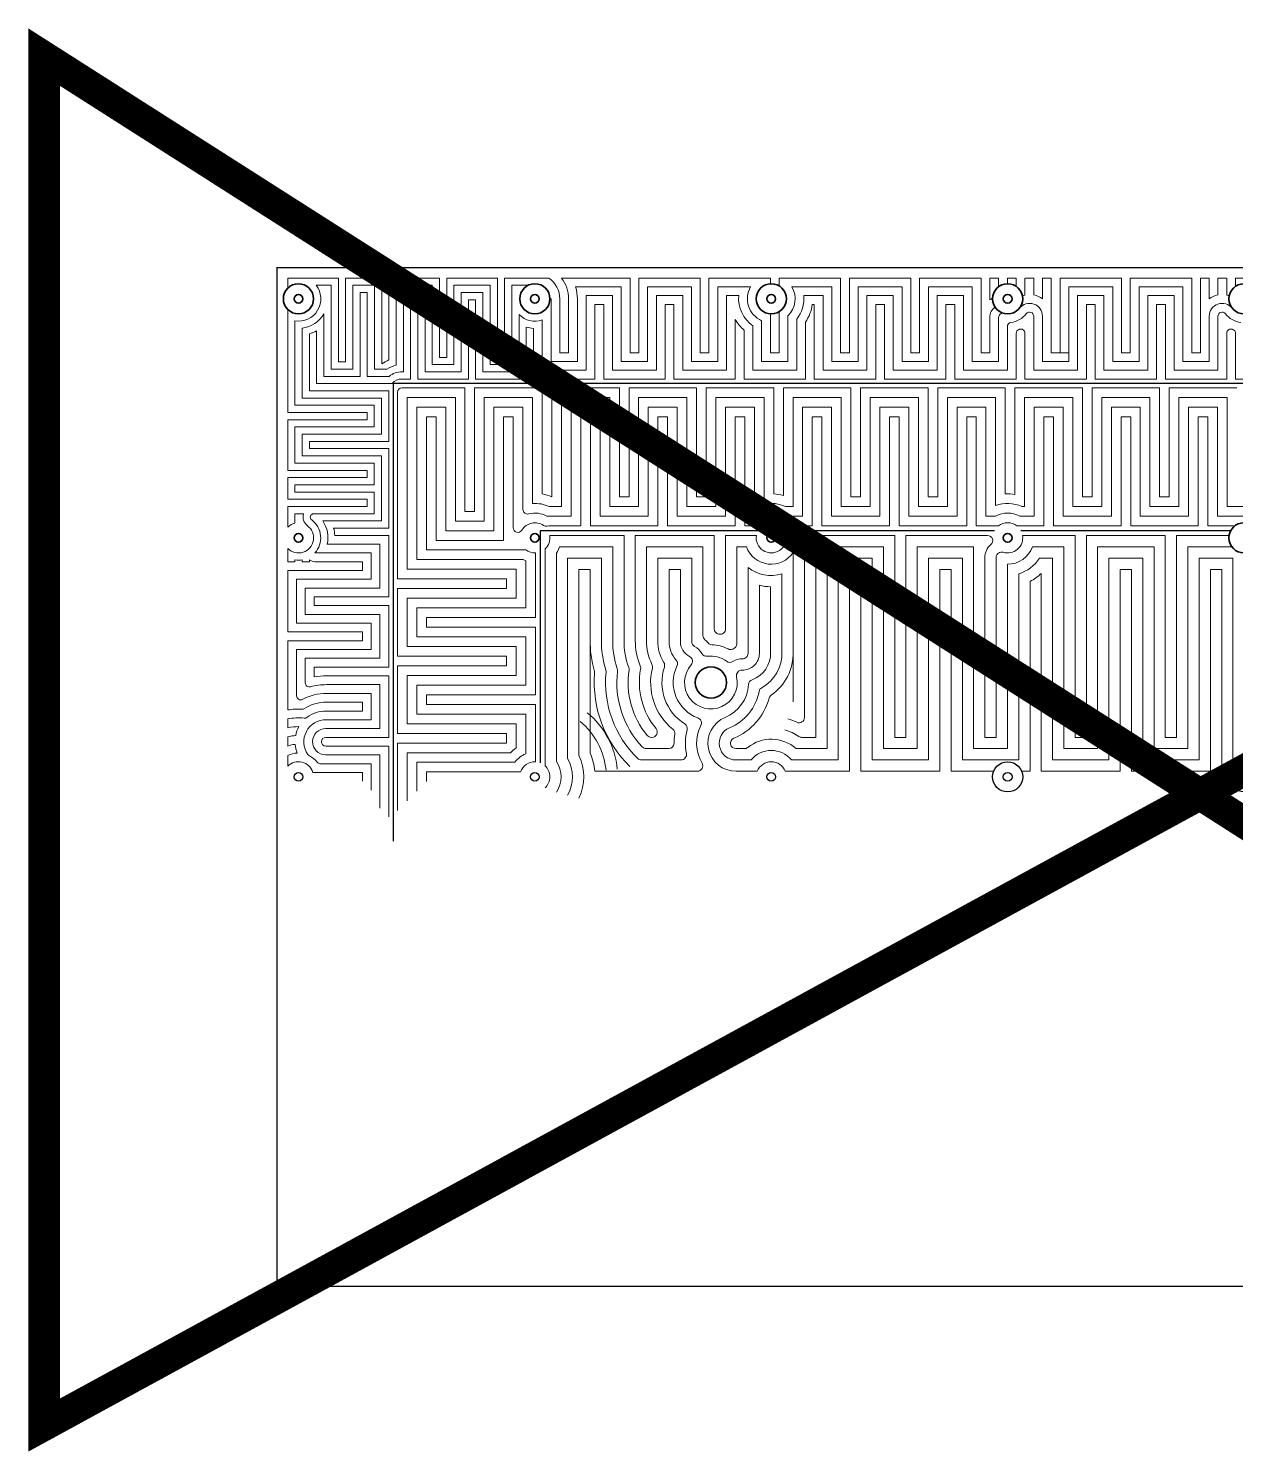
# Model space of a CAD drawing. Header units: millimetres. Extents: x -5937 to 68925, y -3068 to 5300.
# Drawn here: x 40040 to 41000, y -1850 to -719 of the extents above; entities that cross this region are included whole.
import ezdxf

# ---------------------------------------------------------------- set-up
doc = ezdxf.new("R2010")
doc.units = ezdxf.units.MM
doc.header["$LTSCALE"] = 7
doc.layers.add('xline', color=41, linetype='Continuous', plot=False)
doc.layers.add('参照', color=6, linetype='Continuous', lineweight=9)

msp = doc.modelspace()

# ---------------------------------------------------------------- linework, layer by layer
for p, q in [((40237.389, -1718.809), (40237.389, -908.732)), ((40237.389, -908.809), (41587.389, -908.809)), ((41495.133, -1001.065), (40329.645, -1001.065)), ((40329.645, -1001.065), (40329.645, -1365.005)), ((40807.819, -1118.128), (40446.708, -1118.128)), ((40446.708, -1118.128), (40446.708, -1302.625)), ((40995.819, -1118.128), (40828.959, -1118.128)), ((40237.389, -1718.732), (41587.389, -1718.732)), ((41587.389, -1718.809), (40237.389, -1718.809))]:
    msp.add_line(p, q)
at = {"linetype": 'Continuous', "lineweight": 35}
for centre in [(40254.389, -933.809), (40442.389, -933.809), (40630.389, -933.809), (40818.389, -933.809), (41006.389, -933.809), (41006.389, -1123.809)]:
    msp.add_circle(centre, 12, dxfattribs=at)
at = {"color": 7, "linetype": 'Continuous', "lineweight": 35}
for centre in [(40254.389, -933.809), (40442.389, -933.809), (40630.389, -933.809), (40818.389, -933.809), (40254.389, -1123.809), (40442.389, -1123.809), (40630.389, -1123.809), (40818.389, -1123.809)]:
    msp.add_circle(centre, 3.5, dxfattribs=at)
at = {"color": 21, "linetype": 'Continuous', "lineweight": 35}
msp.add_circle((40582.389, -1238.809), 12.5, dxfattribs=at)
for centre, radius in [((40254.389, -1313.809), 3.49), ((40442.389, -1313.809), 3.49), ((40630.389, -1313.809), 3.49), ((40818.389, -1313.809), 11.99), ((40818.389, -1313.809), 3.49), ((41006.389, -1313.809), 11.99)]:
    msp.add_circle(centre, radius)
at = {"layer": 'xline', "const_width": 25}
msp.add_lwpolyline([(41769.647, -892.325), (40052.173, -1829.069), (40052.173, -741.701), (41725.047, -1808.158)], dxfattribs=at)
at = {"layer": '参照', "color": 1}
for p, q in [((40286.121, -917.309), (40245.889, -917.309)), ((40245.889, -917.309), (40245.889, -925.339)), ((40286.121, -983.946), (40286.121, -917.309)), ((40320.606, -917.309), (40291.869, -917.309)), ((40291.869, -917.309), (40291.869, -983.946)), ((40320.606, -985.56), (40320.606, -917.309)), ((40366.586, -917.309), (40326.354, -917.309)), ((40326.354, -917.309), (40326.354, -982.398)), ((40366.586, -980.333), (40366.586, -917.309)), ((40412.565, -917.309), (40372.333, -917.309)), ((40372.333, -917.309), (40372.333, -980.333)), ((40412.565, -980.333), (40412.565, -917.309)), ((40453.452, -917.309), (40418.313, -917.309)), ((40418.313, -917.309), (40418.313, -980.333)), ((40518.072, -917.309), (40463.559, -917.309)), ((40518.072, -976.638), (40518.072, -917.309)), ((40573.905, -917.309), (40525.051, -917.309)), ((40525.051, -917.309), (40525.051, -976.638)), ((40573.905, -976.638), (40573.905, -917.309)), ((40629.737, -917.309), (40580.884, -917.309)), ((40580.884, -917.309), (40580.884, -976.638)), ((40629.737, -921.827), (40629.737, -917.309)), ((40685.57, -917.309), (40636.716, -917.309)), ((40636.716, -917.309), (40636.716, -923.613)), ((40685.57, -976.638), (40685.57, -917.309)), ((40741.402, -917.309), (40692.549, -917.309)), ((40692.549, -917.309), (40692.549, -976.638)), ((40741.402, -976.638), (40741.402, -917.309)), ((40797.235, -917.309), (40748.381, -917.309)), ((40748.381, -917.309), (40748.381, -976.638)), ((40797.235, -976.638), (40797.235, -917.309)), ((40804.214, -917.309), (40804.214, -934.742)), ((40811.193, -917.309), (40804.214, -917.309)), ((40811.193, -917.309), (40811.193, -924.207)), ((40818.172, -917.309), (40818.172, -921.811)), ((40825.151, -917.309), (40818.172, -917.309)), ((40825.151, -917.309), (40825.151, -923.896)), ((40825.151, -917.309), (40825.151, -921.811)), ((40832.13, -917.309), (40832.13, -923.896)), ((40832.13, -917.309), (40832.13, -930.837)), ((40839.207, -917.309), (40832.228, -917.309)), ((40839.207, -917.309), (40839.207, -923.896)), ((40839.207, -917.309), (40839.207, -930.837)), ((40853.067, -917.309), (40846.186, -917.309)), ((40846.186, -917.309), (40846.186, -923.896)), ((40846.186, -917.309), (40846.186, -933.909)), ((40853.067, -976.638), (40853.067, -917.309)), ((40908.9, -917.309), (40860.046, -917.309)), ((40860.046, -917.309), (40860.046, -976.638)), ((40908.9, -976.638), (40908.9, -917.309)), ((40964.732, -917.309), (40915.879, -917.309)), ((40915.879, -917.309), (40915.879, -976.638)), ((40964.732, -976.638), (40964.732, -917.309)), ((40971.711, -917.309), (40971.711, -976.638)), ((40971.711, -976.638), (40971.711, -917.309)), ((40971.711, -917.309), (40978.592, -917.309)), ((40978.592, -917.309), (40978.592, -923.896)), ((40978.592, -917.309), (40978.592, -933.909)), ((40985.571, -917.309), (40992.55, -917.309)), ((40985.571, -917.309), (40985.571, -923.896)), ((40985.571, -917.309), (40985.571, -930.837)), ((40992.648, -917.309), (40992.648, -923.896)), ((40992.648, -917.309), (40992.648, -930.837)), ((40999.627, -917.309), (41006.606, -917.309)), ((40999.627, -917.309), (40999.627, -923.896)), ((40999.627, -917.309), (40999.627, -923.896)), ((40462.24, -976.638), (40462.24, -933.809)), ((40469.219, -933.816), (40469.219, -976.638)), ((40245.889, -942.28), (40245.889, -1024.179)), ((40629.737, -976.638), (40629.737, -945.792)), ((40636.716, -944.006), (40636.716, -976.638)), ((40804.214, -976.638), (40804.214, -948.605)), ((40853.067, -947.698), (40853.067, -976.638)), ((40291.869, -983.946), (40286.121, -983.946)), ((40372.333, -980.333), (40366.586, -980.333)), ((40418.313, -980.333), (40412.565, -980.333)), ((40469.219, -976.638), (40462.24, -976.638)), ((40525.051, -976.638), (40518.072, -976.638)), ((40580.884, -976.638), (40573.905, -976.638)), ((40636.716, -976.638), (40629.737, -976.638)), ((40692.549, -976.638), (40685.57, -976.638)), ((40748.381, -976.638), (40741.402, -976.638)), ((40804.214, -976.638), (40797.235, -976.638)), ((40860.046, -976.638), (40853.067, -976.638)), ((40853.067, -976.638), (40867.025, -976.638)), ((40915.879, -976.638), (40908.9, -976.638)), ((40971.711, -976.638), (40964.732, -976.638)), ((40386.84, -1004.555), (40336.834, -1004.555)), ((40386.84, -1102.784), (40386.84, -1004.555)), ((40448.218, -1004.555), (40394.512, -1004.555)), ((40394.512, -1004.555), (40394.512, -1102.784)), ((40448.218, -1088.927), (40448.218, -1004.555)), ((40509.596, -1004.555), (40455.89, -1004.555)), ((40455.89, -1004.555), (40455.89, -1091.121)), ((40509.596, -1091.275), (40509.596, -1004.555)), ((40570.974, -1004.555), (40517.268, -1004.555)), ((40517.268, -1004.555), (40517.268, -1091.275)), ((40570.974, -1091.275), (40570.974, -1004.555)), ((40632.352, -1004.555), (40578.646, -1004.555)), ((40578.646, -1004.555), (40578.646, -1091.275)), ((40632.352, -1088.855), (40632.352, -1004.555)), ((40693.73, -1004.555), (40640.024, -1004.555)), ((40640.024, -1004.555), (40640.024, -1090.151)), ((40693.73, -1091.275), (40693.73, -1004.555)), ((40755.108, -1004.555), (40701.402, -1004.555)), ((40701.402, -1004.555), (40701.402, -1091.275)), ((40755.108, -1091.275), (40755.108, -1004.555)), ((40816.486, -1004.555), (40762.78, -1004.555)), ((40762.78, -1004.555), (40762.78, -1091.275)), ((40816.486, -1088.844), (40816.486, -1004.555)), ((40877.864, -1004.555), (40824.158, -1004.555)), ((40824.158, -1004.555), (40824.158, -1089.271)), ((40877.864, -1091.275), (40877.864, -1004.555)), ((40939.242, -1004.555), (40885.536, -1004.555)), ((40885.536, -1004.555), (40885.536, -1091.275)), ((40939.242, -1091.275), (40939.242, -1004.555)), ((41000.62, -1004.555), (40946.914, -1004.555)), ((40946.914, -1004.555), (40946.914, -1091.275)), ((40333.134, -1008.255), (40333.134, -1156.49)), ((40245.889, -1024.179), (40308.913, -1024.179)), ((40308.913, -1024.179), (40308.913, -1029.926)), ((40308.913, -1029.926), (40245.889, -1029.926)), ((40245.889, -1029.926), (40245.889, -1070.158)), ((40245.889, -1070.158), (40308.913, -1070.158)), ((40308.913, -1070.158), (40308.913, -1075.906)), ((40308.913, -1075.906), (40245.889, -1075.906)), ((40245.889, -1075.906), (40245.889, -1093.148)), ((40245.889, -1093.148), (40308.913, -1093.148)), ((40308.913, -1093.148), (40308.913, -1098.896)), ((40517.268, -1091.275), (40509.596, -1091.275)), ((40578.646, -1091.275), (40570.974, -1091.275)), ((40701.402, -1091.275), (40693.73, -1091.275)), ((40762.78, -1091.275), (40755.108, -1091.275)), ((40885.536, -1091.275), (40877.864, -1091.275)), ((40946.914, -1091.275), (40939.242, -1091.275)), ((40308.913, -1098.896), (40245.889, -1098.896)), ((40245.889, -1098.896), (40245.889, -1115.339)), ((40251.637, -1112.129), (40251.637, -1104.643)), ((40251.637, -1104.643), (40258.507, -1104.643)), ((40394.512, -1102.784), (40386.84, -1102.784)), ((40454.246, -1121.964), (40513.319, -1121.964)), ((40513.319, -1121.964), (40513.319, -1207.561)), ((40522.287, -1205.316), (40522.287, -1121.964)), ((40522.287, -1121.964), (40585.062, -1121.964)), ((40585.062, -1121.964), (40585.062, -1190.974)), ((40585.062, -1121.964), (40585.062, -1196.135)), ((40594.03, -1192.335), (40594.03, -1121.964)), ((40594.03, -1121.964), (40618.532, -1121.964)), ((40594.03, -1196.197), (40594.03, -1121.964)), ((40642.246, -1121.964), (40656.805, -1121.964)), ((40656.805, -1266.549), (40656.805, -1121.964)), ((40665.773, -1282.422), (40665.773, -1121.964)), ((40665.773, -1121.964), (40728.548, -1121.964)), ((40728.548, -1121.964), (40728.548, -1282.422)), ((40737.516, -1282.422), (40737.516, -1121.964)), ((40737.516, -1121.964), (40802.469, -1121.964)), ((40830.246, -1121.964), (40872.034, -1121.964)), ((40872.034, -1121.964), (40872.034, -1282.422)), ((40881.002, -1282.422), (40881.002, -1121.964)), ((40881.002, -1121.964), (40943.777, -1121.964)), ((40943.777, -1121.964), (40943.777, -1282.422)), ((40952.744, -1282.422), (40952.744, -1121.964)), ((40952.744, -1121.964), (40994.532, -1121.964)), ((40245.889, -1132.28), (40245.889, -1142.823)), ((40251.637, -1141.342), (40251.637, -1142.823)), ((40257.384, -1141.302), (40257.384, -1142.823)), ((40263.131, -1141.296), (40263.131, -1142.823)), ((40450.544, -1305.021), (40450.544, -1132.613)), ((40800.291, -1139.615), (40800.291, -1282.422)), ((40809.259, -1282.422), (40809.259, -1139.377)), ((40245.889, -1142.823), (40251.637, -1142.823)), ((40305.218, -1149.802), (40245.889, -1149.802)), ((40245.889, -1149.802), (40245.889, -1198.655)), ((40263.131, -1142.823), (40257.384, -1142.823)), ((40267.488, -1142.823), (40305.218, -1142.823)), ((40305.218, -1142.823), (40305.218, -1149.802)), ((40333.134, -1156.49), (40419.855, -1156.49)), ((40419.855, -1164.162), (40333.134, -1164.162)), ((40333.134, -1164.162), (40333.134, -1217.868)), ((40419.855, -1156.49), (40419.855, -1164.162)), ((40245.889, -1198.655), (40305.218, -1198.655)), ((40305.218, -1198.655), (40305.218, -1205.634)), ((40305.218, -1205.634), (40245.889, -1205.634)), ((40245.889, -1205.634), (40245.889, -1260.615)), ((40333.134, -1217.868), (40419.855, -1217.868)), ((40419.855, -1217.868), (40419.855, -1225.54)), ((40419.855, -1225.54), (40333.134, -1225.54)), ((40333.134, -1225.54), (40333.134, -1279.246)), ((40276.6, -1254.487), (40305.218, -1254.487)), ((40305.218, -1254.487), (40305.218, -1261.467)), ((40305.218, -1261.467), (40276.485, -1261.467)), ((40245.889, -1267.697), (40245.889, -1274.816)), ((40245.889, -1281.996), (40245.889, -1289.292)), ((40333.134, -1279.246), (40419.855, -1279.246)), ((40419.855, -1286.918), (40333.134, -1286.918)), ((40333.134, -1340.624), (40333.134, -1286.918)), ((40419.855, -1279.246), (40419.855, -1286.918)), ((40535.03, -1282.422), (40535.511, -1282.422)), ((40728.548, -1282.422), (40737.516, -1282.422)), ((40800.291, -1282.422), (40809.259, -1282.422)), ((40872.034, -1282.422), (40881.002, -1282.422)), ((40943.777, -1282.422), (40952.744, -1282.422)), ((40245.889, -1296.851), (40245.889, -1305.354)), ((40265.86, -1310.32), (40305.218, -1310.32)), ((40305.218, -1310.32), (40305.218, -1317.221))]:
    msp.add_line(p, q, dxfattribs=at)
at = {"layer": '参照', "color": 2}
for p, q in [((40280.374, -923.057), (40268.508, -923.057)), ((40280.374, -989.694), (40280.374, -923.057)), ((40314.859, -923.057), (40297.616, -923.057)), ((40297.616, -923.057), (40297.616, -989.694)), ((40314.859, -989.694), (40314.859, -923.057)), ((40360.838, -923.057), (40332.101, -923.057)), ((40332.101, -923.057), (40332.101, -986.606)), ((40360.838, -986.081), (40360.838, -923.057)), ((40406.818, -923.057), (40378.081, -923.057)), ((40378.081, -923.057), (40378.081, -986.081)), ((40406.818, -986.081), (40406.818, -923.057)), ((40437.062, -923.057), (40424.06, -923.057)), ((40424.06, -923.057), (40424.06, -986.081)), ((40511.093, -924.288), (40474.835, -924.288)), ((40511.093, -983.617), (40511.093, -924.288)), ((40566.926, -924.288), (40532.03, -924.288)), ((40532.03, -924.288), (40532.03, -983.617)), ((40566.926, -983.617), (40566.926, -924.288)), ((40613.971, -924.288), (40587.863, -924.288)), ((40587.863, -924.288), (40587.863, -983.617)), ((40678.591, -924.288), (40646.807, -924.288)), ((40678.591, -983.617), (40678.591, -924.288)), ((40734.423, -924.288), (40699.528, -924.288)), ((40699.528, -924.288), (40699.528, -983.617)), ((40734.423, -983.617), (40734.423, -924.288)), ((40755.36, -924.288), (40755.36, -983.617)), ((40790.256, -924.288), (40755.36, -924.288)), ((40790.256, -983.617), (40790.256, -924.288)), ((40901.921, -924.288), (40867.025, -924.288)), ((40867.025, -924.288), (40867.025, -983.617)), ((40901.921, -983.617), (40901.921, -924.288)), ((40957.753, -924.288), (40922.858, -924.288)), ((40922.858, -924.288), (40922.858, -983.617)), ((40957.753, -983.617), (40957.753, -924.288)), ((40454.389, -933.809), (40455.261, -933.809)), ((40455.261, -983.617), (40455.261, -933.809)), ((40476.198, -933.823), (40476.198, -983.617)), ((40643.695, -947.343), (40643.695, -983.617)), ((40811.193, -948.605), (40811.193, -983.617)), ((40846.088, -947.698), (40846.088, -983.617)), ((40978.69, -947.698), (40978.69, -983.617)), ((40251.637, -951.342), (40251.637, -1018.431)), ((40622.758, -983.617), (40622.758, -951.187)), ((40476.198, -983.617), (40455.261, -983.617)), ((40532.03, -983.617), (40511.093, -983.617)), ((40587.863, -983.617), (40566.926, -983.617)), ((40643.695, -983.617), (40622.758, -983.617)), ((40699.528, -983.617), (40678.591, -983.617)), ((40755.36, -983.617), (40734.423, -983.617)), ((40811.193, -983.617), (40790.256, -983.617)), ((40846.088, -983.617), (40867.025, -983.617)), ((40922.858, -983.617), (40901.921, -983.617)), ((40978.69, -983.617), (40957.753, -983.617)), ((40297.616, -989.694), (40280.374, -989.694)), ((40324.728, -989.694), (40314.859, -989.694)), ((40378.081, -986.081), (40360.838, -986.081)), ((40424.06, -986.081), (40406.818, -986.081)), ((40379.168, -1012.227), (40340.807, -1012.227)), ((40340.807, -1012.227), (40340.807, -1148.817)), ((40379.168, -1110.456), (40379.168, -1012.227)), ((40440.546, -1012.227), (40402.185, -1012.227)), ((40402.185, -1012.227), (40402.185, -1110.456)), ((40440.546, -1096.527), (40440.546, -1012.227)), ((40501.924, -1012.227), (40463.563, -1012.227)), ((40463.563, -1012.227), (40463.563, -1098.948)), ((40501.924, -1098.948), (40501.924, -1012.227)), ((40563.302, -1012.227), (40524.941, -1012.227)), ((40524.941, -1012.227), (40524.941, -1098.948)), ((40563.302, -1098.948), (40563.302, -1012.227)), ((40624.68, -1012.227), (40586.319, -1012.227)), ((40586.319, -1012.227), (40586.319, -1098.948)), ((40624.68, -1097.072), (40624.68, -1012.227)), ((40686.058, -1012.227), (40647.697, -1012.227)), ((40647.697, -1012.227), (40647.697, -1098.948)), ((40686.058, -1098.948), (40686.058, -1012.227)), ((40747.436, -1012.227), (40709.075, -1012.227)), ((40709.075, -1012.227), (40709.075, -1098.948)), ((40747.436, -1098.948), (40747.436, -1012.227)), ((40808.814, -1012.227), (40770.452, -1012.227)), ((40770.452, -1012.227), (40770.452, -1098.948)), ((40808.814, -1098.196), (40808.814, -1012.227)), ((40870.192, -1012.227), (40831.83, -1012.227)), ((40831.83, -1012.227), (40831.83, -1098.948)), ((40870.192, -1098.948), (40870.192, -1012.227)), ((40931.57, -1012.227), (40893.208, -1012.227)), ((40893.208, -1012.227), (40893.208, -1098.948)), ((40931.57, -1098.948), (40931.57, -1012.227)), ((40992.948, -1012.227), (40954.586, -1012.227)), ((40954.586, -1012.227), (40954.586, -1098.948)), ((40992.948, -1098.948), (40992.948, -1012.227)), ((40251.637, -1018.431), (40314.66, -1018.431)), ((40314.66, -1018.431), (40314.66, -1035.673)), ((40314.66, -1035.673), (40251.637, -1035.673)), ((40251.637, -1035.673), (40251.637, -1064.411)), ((40251.637, -1064.411), (40314.66, -1064.411)), ((40314.66, -1064.411), (40314.66, -1081.653)), ((40314.66, -1081.653), (40251.637, -1081.653)), ((40251.637, -1081.653), (40251.637, -1087.401)), ((40251.637, -1087.401), (40314.66, -1087.401)), ((40314.66, -1087.401), (40314.66, -1104.643)), ((40314.66, -1104.643), (40266.512, -1104.643)), ((40463.563, -1098.948), (40453.774, -1098.948)), ((40524.941, -1098.948), (40501.924, -1098.948)), ((40586.319, -1098.948), (40563.302, -1098.948)), ((40647.697, -1098.948), (40641.763, -1098.948)), ((40709.075, -1098.948), (40686.058, -1098.948)), ((40770.452, -1098.948), (40747.436, -1098.948)), ((40831.83, -1098.948), (40829.774, -1098.948)), ((40893.208, -1098.948), (40870.192, -1098.948)), ((40954.586, -1098.948), (40931.57, -1098.948)), ((41015.964, -1098.948), (40992.948, -1098.948)), ((40402.185, -1110.456), (40379.168, -1110.456)), ((40504.351, -1130.932), (40462.112, -1130.932)), ((40504.351, -1204.924), (40504.351, -1130.932)), ((40576.094, -1130.932), (40531.255, -1130.932)), ((40531.255, -1130.932), (40531.255, -1205.512)), ((40610.666, -1130.932), (40602.998, -1130.932)), ((40610.666, -1130.932), (40602.998, -1130.932)), ((40719.58, -1130.932), (40674.741, -1130.932)), ((40674.741, -1130.932), (40674.741, -1291.39)), ((40719.58, -1291.39), (40719.58, -1130.932)), ((40791.323, -1130.932), (40746.484, -1130.932)), ((40746.484, -1130.932), (40746.484, -1291.39)), ((40791.323, -1291.39), (40791.323, -1130.932)), ((40863.066, -1130.932), (40838.112, -1130.932)), ((40863.066, -1291.39), (40863.066, -1130.932)), ((40934.809, -1130.932), (40889.969, -1130.932)), ((40889.969, -1130.932), (40889.969, -1291.39)), ((40934.809, -1291.39), (40934.809, -1130.932)), ((40996.732, -1130.932), (40961.712, -1130.932)), ((40961.712, -1130.932), (40961.712, -1291.39)), ((40267.433, -1135.843), (40312.197, -1135.843)), ((40312.197, -1135.843), (40312.197, -1156.781)), ((40459.512, -1301.722), (40459.512, -1135.915)), ((40647.837, -1254.1), (40647.837, -1135.442)), ((40340.807, -1148.817), (40427.527, -1148.817)), ((40427.527, -1148.817), (40427.527, -1171.834)), ((40818.227, -1144.779), (40818.227, -1291.39)), ((40312.197, -1156.781), (40252.868, -1156.781)), ((40252.868, -1156.781), (40252.868, -1191.676)), ((40427.527, -1171.834), (40340.807, -1171.834)), ((40340.807, -1171.834), (40340.807, -1210.195)), ((40252.868, -1191.676), (40312.197, -1191.676)), ((40312.197, -1191.676), (40312.197, -1212.613)), ((40340.807, -1210.195), (40427.527, -1210.195)), ((40427.527, -1210.195), (40427.527, -1233.212)), ((40312.197, -1212.613), (40252.868, -1212.613)), ((40252.868, -1249.284), (40252.868, -1212.613)), ((40259.847, -1219.592), (40259.847, -1238.983)), ((40276.83, -1240.529), (40319.176, -1240.529)), ((40427.527, -1233.212), (40340.807, -1233.212)), ((40340.807, -1233.212), (40340.807, -1271.573)), ((40312.197, -1247.508), (40276.715, -1247.508)), ((40312.197, -1247.508), (40312.197, -1268.446)), ((40312.197, -1268.446), (40276.37, -1268.446)), ((40340.807, -1271.573), (40427.527, -1271.573)), ((40427.527, -1271.573), (40427.527, -1290.874)), ((40422.959, -1294.59), (40340.807, -1294.59)), ((40340.807, -1332.951), (40340.807, -1294.59)), ((40548.816, -1291.388), (40530.986, -1291.388)), ((40608.997, -1291.388), (40602.266, -1291.388)), ((40674.741, -1291.39), (40650.217, -1291.39)), ((40746.484, -1291.39), (40719.58, -1291.39)), ((40818.227, -1291.39), (40791.323, -1291.39)), ((40889.969, -1291.39), (40863.066, -1291.39)), ((40961.712, -1291.39), (40934.809, -1291.39)), ((40271.79, -1303.341), (40312.197, -1303.341)), ((40312.197, -1303.341), (40312.197, -1324.278))]:
    msp.add_line(p, q, dxfattribs=at)
at = {"layer": '参照', "color": 3}
for p, q in [((40309.111, -928.804), (40303.364, -928.804)), ((40303.364, -928.804), (40303.364, -995.441)), ((40309.111, -995.441), (40309.111, -928.804)), ((40355.091, -928.804), (40337.848, -928.804)), ((40337.848, -928.804), (40337.848, -991.828)), ((40355.091, -991.828), (40355.091, -928.804)), ((40401.071, -928.804), (40383.828, -928.804)), ((40383.828, -928.804), (40383.828, -991.828)), ((40401.071, -991.828), (40401.071, -928.804)), ((40504.114, -931.268), (40483.099, -931.268)), ((40483.177, -933.83), (40483.177, -990.597)), ((40504.114, -990.597), (40504.114, -931.268)), ((40559.947, -931.268), (40539.01, -931.268)), ((40539.01, -931.268), (40539.01, -990.597)), ((40559.947, -990.597), (40559.947, -931.268)), ((40604.556, -931.268), (40594.842, -931.268)), ((40594.842, -931.268), (40594.842, -990.597)), ((40671.612, -931.268), (40656.222, -931.268)), ((40671.612, -990.597), (40671.612, -931.268)), ((40727.444, -931.268), (40706.507, -931.268)), ((40706.507, -931.268), (40706.507, -990.597)), ((40727.444, -990.597), (40727.444, -931.268)), ((40762.339, -931.268), (40762.339, -990.597)), ((40783.277, -931.268), (40762.339, -931.268)), ((40783.277, -990.597), (40783.277, -931.268)), ((40894.941, -931.268), (40874.004, -931.268)), ((40874.004, -931.268), (40874.004, -990.597)), ((40894.941, -990.597), (40894.941, -931.268)), ((40950.774, -931.268), (40929.837, -931.268)), ((40929.837, -931.268), (40929.837, -990.597)), ((40950.774, -990.597), (40950.774, -931.268)), ((40274.626, -995.441), (40274.626, -945.745)), ((40429.808, -946.334), (40429.808, -991.828)), ((40650.674, -950.006), (40650.674, -990.597)), ((40839.109, -990.597), (40839.109, -947.698)), ((40985.669, -947.698), (40985.669, -990.597)), ((40257.384, -957.113), (40257.384, -1012.684)), ((40448.282, -990.597), (40448.282, -950.551)), ((40615.779, -990.597), (40615.779, -955.266)), ((40818.172, -955.874), (40818.172, -990.597)), ((40303.364, -995.441), (40274.626, -995.441)), ((40326.556, -995.441), (40309.111, -995.441)), ((40337.848, -991.828), (40336.834, -991.828)), ((40383.828, -991.828), (40355.091, -991.828)), ((40429.808, -991.828), (40401.071, -991.828)), ((40483.177, -990.597), (40448.282, -990.597)), ((40539.01, -990.597), (40504.114, -990.597)), ((40594.842, -990.597), (40559.947, -990.597)), ((40650.674, -990.597), (40615.779, -990.597)), ((40706.507, -990.597), (40671.612, -990.597)), ((40762.339, -990.597), (40727.444, -990.597)), ((40818.172, -990.597), (40783.277, -990.597)), ((40874.004, -990.597), (40839.109, -990.597)), ((40929.837, -990.597), (40894.941, -990.597)), ((40985.669, -990.597), (40950.774, -990.597)), ((40257.384, -1012.684), (40320.408, -1012.684)), ((40320.408, -1012.684), (40320.408, -1041.421)), ((40348.479, -1141.145), (40348.479, -1019.899)), ((40348.479, -1019.899), (40371.496, -1019.899)), ((40371.496, -1019.899), (40371.496, -1118.128)), ((40409.857, -1118.128), (40409.857, -1019.899)), ((40409.857, -1019.899), (40432.874, -1019.899)), ((40432.874, -1019.899), (40432.874, -1101.172)), ((40494.252, -1019.899), (40471.235, -1019.899)), ((40471.235, -1019.899), (40471.235, -1106.62)), ((40494.252, -1106.62), (40494.252, -1019.899)), ((40555.63, -1019.899), (40532.613, -1019.899)), ((40532.613, -1019.899), (40532.613, -1106.62)), ((40555.63, -1106.62), (40555.63, -1019.899)), ((40617.008, -1019.899), (40593.991, -1019.899)), ((40593.991, -1019.899), (40593.991, -1106.62)), ((40617.008, -1106.62), (40617.008, -1019.899)), ((40678.386, -1019.899), (40655.369, -1019.899)), ((40655.369, -1019.899), (40655.369, -1106.62)), ((40678.386, -1106.62), (40678.386, -1019.899)), ((40739.764, -1019.899), (40716.747, -1019.899)), ((40716.747, -1019.899), (40716.747, -1106.62)), ((40739.764, -1106.62), (40739.764, -1019.899)), ((40801.141, -1019.899), (40778.125, -1019.899)), ((40778.125, -1019.899), (40778.125, -1106.62)), ((40801.141, -1106.62), (40801.141, -1019.899)), ((40862.519, -1019.899), (40839.503, -1019.899)), ((40839.503, -1019.899), (40839.503, -1106.62)), ((40862.519, -1106.62), (40862.519, -1019.899)), ((40923.897, -1019.899), (40900.881, -1019.899)), ((40900.881, -1019.899), (40900.881, -1106.62)), ((40923.897, -1106.62), (40923.897, -1019.899)), ((40985.275, -1019.899), (40962.259, -1019.899)), ((40962.259, -1019.899), (40962.259, -1106.62)), ((40985.275, -1106.62), (40985.275, -1019.899)), ((40320.408, -1041.421), (40257.384, -1041.421)), ((40257.384, -1041.421), (40257.384, -1058.663)), ((40257.384, -1058.663), (40320.408, -1058.663)), ((40320.408, -1058.663), (40320.408, -1110.39)), ((40471.235, -1106.62), (40451.956, -1106.62)), ((40532.613, -1106.62), (40494.252, -1106.62)), ((40593.991, -1106.62), (40555.63, -1106.62)), ((40620.827, -1106.62), (40617.008, -1106.62)), ((40655.369, -1106.62), (40639.951, -1106.62)), ((40716.747, -1106.62), (40678.386, -1106.62)), ((40778.125, -1106.62), (40739.764, -1106.62)), ((40808.823, -1106.62), (40801.141, -1106.62)), ((40839.503, -1106.62), (40827.956, -1106.62)), ((40900.881, -1106.62), (40862.519, -1106.62)), ((40962.259, -1106.62), (40923.897, -1106.62)), ((41023.637, -1106.62), (40985.275, -1106.62)), ((40320.408, -1110.39), (40273.678, -1110.39)), ((40371.496, -1118.128), (40409.857, -1118.128)), ((40277.337, -1128.864), (40319.176, -1128.864)), ((40319.176, -1128.864), (40319.176, -1163.76)), ((40433.095, -1141.145), (40348.479, -1141.145)), ((40435.2, -1179.506), (40435.2, -1142.118)), ((40495.383, -1139.9), (40468.48, -1139.9)), ((40468.48, -1299.145), (40468.48, -1139.9)), ((40495.383, -1204.728), (40495.383, -1139.9)), ((40567.126, -1139.9), (40540.221, -1139.9)), ((40540.221, -1139.9), (40540.221, -1206.776)), ((40567.126, -1206.34), (40567.126, -1139.9)), ((40567.126, -1206.34), (40567.126, -1139.9)), ((40710.612, -1139.9), (40683.709, -1139.9)), ((40683.709, -1139.9), (40683.709, -1300.358)), ((40710.612, -1300.358), (40710.612, -1139.9)), ((40782.355, -1139.9), (40755.451, -1139.9)), ((40755.451, -1139.9), (40755.451, -1300.358)), ((40782.355, -1300.358), (40782.355, -1139.9)), ((40854.098, -1139.9), (40843.638, -1139.9)), ((40854.098, -1300.358), (40854.098, -1139.9)), ((40925.841, -1139.9), (40898.937, -1139.9)), ((40898.937, -1139.9), (40898.937, -1300.358)), ((40925.841, -1300.358), (40925.841, -1139.9)), ((40997.584, -1139.9), (40970.68, -1139.9)), ((40970.68, -1139.9), (40970.68, -1300.358)), ((40997.584, -1300.358), (40997.584, -1139.9)), ((40611.966, -1147.41), (40611.966, -1215.668)), ((40611.966, -1147.41), (40611.966, -1158.081)), ((40638.869, -1214.656), (40638.869, -1152.523)), ((40827.194, -1152.425), (40827.194, -1300.358)), ((40319.176, -1163.76), (40259.847, -1163.76)), ((40259.847, -1163.76), (40259.847, -1184.697)), ((40259.847, -1184.697), (40319.176, -1184.697)), ((40319.176, -1184.697), (40319.176, -1219.592)), ((40348.479, -1202.523), (40348.479, -1179.506)), ((40348.479, -1179.506), (40435.2, -1179.506)), ((40435.2, -1202.523), (40348.479, -1202.523)), ((40435.2, -1240.884), (40435.2, -1202.523)), ((40611.966, -1201.119), (40611.966, -1215.678)), ((40319.176, -1219.592), (40259.847, -1219.592)), ((40319.176, -1240.529), (40319.176, -1275.425)), ((40348.479, -1263.901), (40348.479, -1240.884)), ((40348.479, -1240.884), (40435.2, -1240.884)), ((40435.2, -1263.901), (40348.479, -1263.901)), ((40435.2, -1295.512), (40435.2, -1263.901)), ((40319.176, -1275.425), (40276.254, -1275.425)), ((40275.973, -1296.362), (40319.176, -1296.362)), ((40319.176, -1296.362), (40319.176, -1338.629)), ((40558.7, -1300.358), (40527.241, -1300.358)), ((40614.316, -1300.358), (40602.266, -1300.358)), ((40683.709, -1300.358), (40646.462, -1300.358)), ((40755.451, -1300.358), (40710.612, -1300.358)), ((40827.194, -1300.358), (40782.355, -1300.358)), ((40898.937, -1300.358), (40854.098, -1300.358)), ((40970.68, -1300.358), (40925.841, -1300.358)), ((41042.423, -1300.358), (40997.584, -1300.358)), ((40348.479, -1325.279), (40348.479, -1302.262)), ((40348.479, -1302.262), (40426.478, -1302.262))]:
    msp.add_line(p, q, dxfattribs=at)
at = {"layer": '参照'}
for p, q in [((40349.343, -934.552), (40343.596, -934.552)), ((40343.596, -934.552), (40343.596, -997.576)), ((40349.343, -997.576), (40349.343, -934.552)), ((40395.323, -934.552), (40389.576, -934.552)), ((40389.576, -934.552), (40389.576, -997.576)), ((40395.323, -997.576), (40395.323, -934.552)), ((40497.135, -938.247), (40490.156, -938.247)), ((40490.156, -938.247), (40490.156, -997.576)), ((40497.135, -997.576), (40497.135, -938.247)), ((40552.968, -938.247), (40545.989, -938.247)), ((40545.989, -938.247), (40545.989, -997.576)), ((40552.968, -997.576), (40552.968, -938.247)), ((40664.633, -938.247), (40663.026, -938.247)), ((40664.633, -997.576), (40664.633, -938.247)), ((40720.465, -938.247), (40713.486, -938.247)), ((40713.486, -938.247), (40713.486, -997.576)), ((40720.465, -997.576), (40720.465, -938.247)), ((40769.318, -938.247), (40769.318, -997.576)), ((40776.297, -938.247), (40769.318, -938.247)), ((40776.297, -997.576), (40776.297, -938.247)), ((40887.962, -938.247), (40880.983, -938.247)), ((40880.983, -938.247), (40880.983, -997.576)), ((40887.962, -997.576), (40887.962, -938.247)), ((40943.795, -938.247), (40936.816, -938.247)), ((40936.816, -938.247), (40936.816, -997.576)), ((40943.795, -997.576), (40943.795, -938.247)), ((40601.821, -950.202), (40601.821, -997.576)), ((40268.879, -1001.189), (40268.879, -959.209)), ((40435.555, -956.289), (40435.555, -997.576)), ((40441.303, -997.576), (40441.303, -957.279)), ((40608.8, -997.576), (40608.8, -958.685)), ((40657.654, -952.289), (40657.654, -997.576)), ((40825.151, -961.283), (40825.151, -997.576)), ((40832.13, -997.576), (40832.13, -961.141)), ((40992.648, -961.141), (40992.648, -997.576)), ((40999.627, -997.576), (40999.627, -961.283)), ((40263.131, -961.714), (40263.131, -1006.936)), ((40328.827, -1001.189), (40268.879, -1001.189)), ((40343.596, -997.576), (40336.834, -997.576)), ((40389.576, -997.576), (40349.343, -997.576)), ((40435.555, -997.576), (40395.323, -997.576)), ((40490.156, -997.576), (40441.303, -997.576)), ((40545.989, -997.576), (40497.135, -997.576)), ((40601.821, -997.576), (40552.968, -997.576)), ((40657.654, -997.576), (40608.8, -997.576)), ((40713.486, -997.576), (40664.633, -997.576)), ((40769.318, -997.576), (40720.465, -997.576)), ((40825.151, -997.576), (40776.297, -997.576)), ((40880.983, -997.576), (40832.13, -997.576)), ((40936.816, -997.576), (40887.962, -997.576)), ((40992.648, -997.576), (40943.795, -997.576)), ((41048.481, -997.576), (40999.627, -997.576)), ((40263.131, -1006.936), (40326.155, -1006.936)), ((40326.155, -1006.936), (40326.155, -1047.168)), ((40363.823, -1027.571), (40356.151, -1027.571)), ((40356.151, -1027.571), (40356.151, -1133.473)), ((40363.823, -1125.801), (40363.823, -1027.571)), ((40371.512, -1027.571), (40371.496, -1027.571)), ((40425.201, -1027.571), (40417.529, -1027.571)), ((40417.529, -1027.571), (40417.529, -1125.801)), ((40425.201, -1115.774), (40425.201, -1027.571)), ((40486.579, -1027.571), (40478.907, -1027.571)), ((40478.907, -1027.571), (40478.907, -1114.292)), ((40486.579, -1114.292), (40486.579, -1027.571)), ((40547.957, -1027.571), (40540.285, -1027.571)), ((40540.285, -1027.571), (40540.285, -1114.292)), ((40547.957, -1114.292), (40547.957, -1027.571)), ((40609.335, -1027.571), (40601.663, -1027.571)), ((40601.663, -1027.571), (40601.663, -1114.292)), ((40609.335, -1114.292), (40609.335, -1027.571)), ((40670.713, -1027.571), (40663.041, -1027.571)), ((40663.041, -1027.571), (40663.041, -1114.292)), ((40670.713, -1114.292), (40670.713, -1027.571)), ((40732.091, -1027.571), (40724.419, -1027.571)), ((40724.419, -1027.571), (40724.419, -1114.292)), ((40732.091, -1114.292), (40732.091, -1027.571)), ((40793.469, -1027.571), (40785.797, -1027.571)), ((40785.797, -1027.571), (40785.797, -1114.292)), ((40793.469, -1114.292), (40793.469, -1027.571)), ((40854.847, -1027.571), (40847.175, -1027.571)), ((40847.175, -1027.571), (40847.175, -1114.292)), ((40854.847, -1114.292), (40854.847, -1027.571)), ((40916.225, -1027.571), (40908.553, -1027.571)), ((40908.553, -1027.571), (40908.553, -1114.292)), ((40916.225, -1114.292), (40916.225, -1027.571)), ((40977.603, -1027.571), (40969.931, -1027.571)), ((40969.931, -1027.571), (40969.931, -1114.292)), ((40977.603, -1114.292), (40977.603, -1027.571)), ((40371.512, -1035.244), (40371.496, -1035.244)), ((40326.155, -1047.168), (40263.131, -1047.168)), ((40263.131, -1047.168), (40263.131, -1052.916)), ((40371.512, -1042.916), (40371.496, -1042.916)), ((40371.512, -1050.588), (40371.496, -1050.588)), ((40263.131, -1052.916), (40326.155, -1052.916)), ((40326.155, -1052.916), (40326.155, -1116.138)), ((40371.512, -1058.26), (40371.496, -1058.26)), ((40371.512, -1065.933), (40371.496, -1065.933)), ((40326.155, -1116.138), (40282.347, -1116.138)), ((40478.907, -1114.292), (40454.844, -1114.292)), ((40540.285, -1114.292), (40486.579, -1114.292)), ((40601.663, -1114.292), (40547.957, -1114.292)), ((40623.08, -1114.292), (40609.335, -1114.292)), ((40663.041, -1114.292), (40637.698, -1114.292)), ((40724.419, -1114.292), (40670.713, -1114.292)), ((40785.797, -1114.292), (40732.091, -1114.292)), ((40811.08, -1114.292), (40793.469, -1114.292)), ((40847.175, -1114.292), (40825.698, -1114.292)), ((40908.553, -1114.292), (40854.847, -1114.292)), ((40969.931, -1114.292), (40916.225, -1114.292)), ((40999.08, -1114.292), (40977.603, -1114.292)), ((40283.316, -1121.885), (40326.155, -1121.885)), ((40326.155, -1121.885), (40326.155, -1170.739)), ((40417.529, -1125.801), (40363.823, -1125.801)), ((40356.151, -1133.473), (40435.274, -1133.473)), ((40442.872, -1135.8), (40442.872, -1187.179)), ((40486.416, -1148.868), (40477.448, -1148.868)), ((40477.448, -1296.955), (40477.448, -1148.868)), ((40486.416, -1295.017), (40486.416, -1148.868)), ((40558.158, -1148.868), (40549.191, -1148.868)), ((40549.191, -1148.868), (40549.191, -1206.776)), ((40558.158, -1148.868), (40558.158, -1206.102)), ((40701.644, -1148.868), (40692.676, -1148.868)), ((40692.676, -1148.868), (40692.676, -1309.326)), ((40701.644, -1309.326), (40701.644, -1148.868)), ((40773.387, -1148.868), (40764.419, -1148.868)), ((40764.419, -1148.868), (40764.419, -1309.326)), ((40773.387, -1309.326), (40773.387, -1148.868)), ((40845.13, -1309.326), (40845.13, -1152.074)), ((40916.873, -1148.868), (40907.905, -1148.868)), ((40907.905, -1148.868), (40907.905, -1309.326)), ((40916.873, -1309.326), (40916.873, -1148.868)), ((40988.616, -1148.868), (40979.648, -1148.868)), ((40979.648, -1148.868), (40979.648, -1309.326)), ((40988.616, -1309.326), (40988.616, -1148.868)), ((40620.934, -1161.553), (40620.934, -1215.906)), ((40629.901, -1162.716), (40629.901, -1214.871)), ((40836.162, -1158.423), (40836.162, -1309.326)), ((40326.155, -1170.739), (40266.826, -1170.739)), ((40266.826, -1170.739), (40266.826, -1177.718)), ((40266.826, -1177.718), (40326.155, -1177.718)), ((40326.155, -1177.718), (40326.155, -1226.571)), ((40442.872, -1187.179), (40356.151, -1187.179)), ((40356.151, -1187.179), (40356.151, -1194.851)), ((40356.151, -1194.851), (40442.872, -1194.851)), ((40442.872, -1194.851), (40442.872, -1248.557)), ((40326.155, -1226.571), (40266.826, -1226.571)), ((40326.155, -1233.55), (40326.155, -1282.404)), ((40442.872, -1248.557), (40356.151, -1248.557)), ((40356.151, -1248.557), (40356.151, -1256.229)), ((40356.151, -1256.229), (40442.872, -1256.229)), ((40442.872, -1256.229), (40442.872, -1301.83)), ((40326.155, -1282.404), (40276.113, -1282.404)), ((40276.113, -1289.383), (40326.155, -1289.383)), ((40326.155, -1289.383), (40326.155, -1345.608)), ((40431.043, -1309.935), (40356.151, -1309.935)), ((40356.151, -1309.935), (40356.151, -1317.607)), ((40619.27, -1309.326), (40602.574, -1309.326)), ((40692.676, -1309.326), (40641.509, -1309.326)), ((40764.419, -1309.326), (40701.644, -1309.326)), ((40807.27, -1309.326), (40773.387, -1309.326)), ((40836.162, -1309.326), (40829.509, -1309.326)), ((40907.905, -1309.326), (40845.13, -1309.326)), ((40979.648, -1309.326), (40916.873, -1309.326)), ((40995.27, -1309.326), (40988.616, -1309.326))]:
    msp.add_line(p, q, dxfattribs=at)
at = {"layer": '参照', "color": 2}
for points in [[(40576.094, -1130.932), (40576.094, -1201.561, 0.22348721), (40577.653, -1204.873, -0.04051015), (40580.23, -1207.384, 0.20836781), (40583.334, -1208.854, -0.11074441), (40596.035, -1212.126, 0.20836781), (40599.463, -1212.338, -0.00703472), (40600.054, -1212.133, 0.32306948), (40602.998, -1208.052), (40602.998, -1130.932)], [(40276.83, -1240.529, 0.07148541), (40264.026, -1242.163, -0.49559331), (40259.847, -1238.983)], [(40252.868, -1249.284, 0.56913204), (40257.747, -1252.182, -0.12934529), (40276.715, -1247.508)], [(40276.37, -1268.446, 0.61465966), (40261.902, -1296.018, 0.11909204), (40263.072, -1297.034, -0.1063425), (40269.202, -1302.088, 0.22924823), (40271.79, -1303.341)]]:
    msp.add_lwpolyline(points, format="xyb", dxfattribs=at)
at = {"layer": '参照', "color": 3}
msp.add_lwpolyline([(40569.48, -1210.175, -0.15400679), (40575.183, -1215.764, 0.31377312), (40579.557, -1218.001, -0.1961521), (40594.922, -1221.959, 0.31377312), (40599.833, -1222.114, -0.15386901), (40607.519, -1219.975, 0.42421431), (40611.966, -1215.678)], format="xyb", dxfattribs=at)
at = {"layer": '参照'}
for points in [[(40326.155, -1233.55), (40276.944, -1233.55, 0.0485943), (40266.826, -1234.374), (40266.826, -1226.571)], [(40490.048, -1309.326), (40571.62, -1309.326, 0.5793375), (40575.331, -1302.853, -0.2553326), (40574.446, -1272.942, 0.44970546), (40572.091, -1266.955, -0.44357066), (40555.402, -1225.775)]]:
    msp.add_lwpolyline(points, format="xyb", dxfattribs=at)
at = {"layer": '参照', "color": 1}
for points in [[(40276.6, -1254.487, 0.14802142), (40259.102, -1259.489, -0.15715681), (40257.146, -1260.011, 0.05246157), (40245.889, -1260.615)], [(40245.889, -1267.697, -0.07007993), (40258.957, -1267.143, 0.18972472), (40261.282, -1266.481, -0.16847282), (40276.485, -1261.467)], [(40254.829, -1273.902, 0.07751549), (40252.188, -1280.954)], [(40641.104, -1276.415, -0.08006575), (40652.309, -1281.674, 0.1507846), (40654.732, -1282.422), (40665.773, -1282.422)], [(40251.774, -1287.992, 0.07264886), (40253.391, -1294.866)]]:
    msp.add_lwpolyline(points, format="xyb", dxfattribs=at)
for centre, radius, start, end in [((40254.389, -933.809), 12, 224.900447, 135.099553), ((40442.389, -933.792), 19.851, 359.943488, 56.131456), ((40442.389, -933.792), 26.83, 359.943488, 37.903519), ((40630.389, -933.809), 12, 93.11386, 266.88614), ((40630.389, -933.809), 12, 301.821034, 58.178966), ((40818.389, -933.809), 12, 91.037537, 126.848099), ((40818.389, -933.809), 12, 91.037537, 126.848099), ((40818.389, -933.809), 12, 11.599685, 55.703146), ((41006.389, -933.809), 12, 124.296854, 168.400315), ((40814.493, -948.605), 17.258, 117.974301, 126.55593), ((40818.389, -933.809), 12, 177.869597, 213.141122), ((40835.809, -947.698), 17.258, 102.308681, 109.16256), ((40835.809, -947.698), 17.258, 53.03725, 78.644095), ((40988.969, -947.698), 17.258, 101.355905, 126.96275), ((40988.969, -947.698), 17.258, 70.83744, 77.691319), ((40814.493, -948.605), 10.279, 126.759452, 180), ((40336.834, -1008.255), 27.9, 112.065081, 125.567702), ((40336.834, -1008.255), 3.7, 90, 180), ((40442.389, -1123.809), 35.367, 67.557917, 80.513561), ((40630.389, -1123.809), 35.01, 74.025406, 86.785937), ((40818.389, -1123.809), 35.017, 80.517101, 93.115507), ((40266.512, -1107.343), 8.447, 161.359889, 233.639822), ((40254.389, -1123.809), 12, 103.260537, 135.099553), ((40254.389, -1123.809), 12, 224.900447, 53.639822), ((40442.389, -1123.809), 12, 312.811075, 8.844268), ((40442.389, -1123.809), 12, 312.811075, 8.844268), ((40630.389, -1123.809), 12, 171.155732, 8.844268), ((40813.559, -1139.377), 13.27, 129.742027, 181.028062), ((40802.469, -1126.04), 4.075, 309.742027, 90), ((40818.389, -1123.809), 12, 252.761708, 8.844268), ((40254.389, -1123.809), 17.747, 261.07766, 279.715224), ((40267.488, -1135.843), 6.979, 231.374799, 270), ((40813.559, -1139.377), 4.3, 72.761708, 180), ((40589.362, -1196.135), 4.3, 180, 260.719863), ((40589.73, -1196.197), 4.3, 260.2256, 360), ((40571.426, -1206.34), 58.12, 178.805517, 200.661312), ((40571.426, -1206.34), 49.15, 178.805517, 203.170815), ((40582.389, -1238.809), 38.94, 80.2256, 80.719863), ((40582.389, -1238.809), 65.85, 171.437293, 219.695543), ((40513.021, -1228.365), 4.3, 351.437293, 20.661312), ((40513.021, -1228.365), 4.3, 351.437293, 20.661312), ((40582.389, -1238.809), 56.88, 169.224723, 219.983778), ((40522.288, -1227.371), 4.3, 349.224723, 23.170815), ((40652.505, -1266.549), 4.3, 244.922624, 360), ((40254.389, -1313.809), 39.91, 89.368405, 102.297163), ((40535.511, -1278.122), 4.3, 270, 39.983778), ((40630.389, -1313.809), 47.88, 64.922624, 74.011757), ((40254.389, -1313.809), 32.93, 93.831961, 104.958974), ((40254.389, -1313.809), 25.95, 95.783635, 109.120706), ((40535.03, -1278.122), 4.3, 219.695543, 270), ((40254.389, -1313.809), 18.97, 93.015015, 116.621055), ((40254.389, -1313.809), 11.99, 16.920715, 135.149783), ((40442.389, -1313.809), 11.99, 312.857443, 47.142557)]:
    msp.add_arc(centre, radius, start, end, dxfattribs=at)
at = {"layer": '参照', "color": 2}
for centre, radius, start, end in [((40254.389, -933.809), 17.747, 261.07766, 37.291022), ((40442.389, -933.809), 12, 116.357005, 0), ((40442.389, -933.792), 33.809, 359.943488, 16.325406), ((40630.389, -933.809), 18.979, 149.89043, 246.292377), ((40630.389, -933.809), 18.979, 314.515551, 30.10957), ((40835.809, -947.698), 10.279, 0, 141.434407), ((40988.969, -947.698), 10.279, 38.565593, 180), ((40814.493, -948.605), 3.3, 75.246371, 180), ((40818.389, -933.809), 12, 255.246371, 321.434407), ((41006.389, -933.809), 12, 218.565593, 284.753629), ((40336.834, -1008.255), 22.16, 102.333056, 123.115224), ((40442.389, -1123.809), 27.344, 65.395642, 93.86534), ((40630.389, -1123.809), 27.34, 65.416237, 102.053681), ((40818.389, -1123.809), 27.344, 65.395642, 110.498057), ((40266.512, -1107.343), 2.7, 90, 233.639822), ((40254.389, -1123.809), 17.747, 317.306944, 53.639822), ((40442.389, -1123.809), 20.97, 324.740002, 340.143253), ((40630.389, -1123.809), 20.97, 199.856747, 326.309482), ((40630.389, -1123.809), 20.97, 199.856747, 326.309482), ((40818.389, -1123.809), 20.97, 269.555775, 340.143253), ((40571.426, -1206.34), 67.09, 178.790302, 198.785218), ((40571.426, -1206.34), 40.18, 178.81837, 206.708296), ((40607.666, -1215.668), 40.19, 304.40828, 1.857685), ((40582.389, -1238.809), 74.82, 173.118319, 223.204393), ((40503.839, -1229.329), 4.3, 353.118319, 18.785218), ((40582.389, -1238.809), 47.91, 166.172957, 230.800323), ((40531.692, -1226.332), 4.3, 346.172957, 26.708296), ((40582.389, -1238.809), 47.91, 292.377946, 344.941795), ((40632.806, -1252.374), 4.3, 124.40828, 164.941795), ((40549.391, -1279.269), 4.3, 351.589135, 50.800323), ((40548.816, -1287.088), 4.3, 270, 360), ((40602.266, -1287.088), 49.15, 171.589135, 180), ((40602.266, -1287.088), 4.3, 112.377946, 270), ((40630.389, -1313.809), 29.93, 48.510888, 128.678495), ((40442.389, -1313.809), 27.33, 122.942578, 135.311982), ((40530.986, -1287.088), 4.3, 223.204393, 270), ((40608.997, -1287.088), 4.3, 270, 308.678495), ((40442.389, -1313.809), 20.96, 324.780506, 35.219494)]:
    msp.add_arc(centre, radius, start, end, dxfattribs=at)
at = {"layer": '参照', "color": 3}
for centre, radius, start, end in [((40442.389, -933.792), 40.788, 359.943488, 3.548299), ((40630.389, -933.809), 25.958, 174.380443, 235.748386), ((40630.389, -933.809), 25.958, 321.394799, 5.619557), ((40254.389, -933.809), 23.495, 277.32344, 329.468194), ((40442.389, -933.792), 17.765, 224.910627, 289.372039), ((40818.389, -933.809), 18.979, 277.953426, 321.434407), ((40835.809, -947.698), 3.3, 0, 141.434407), ((40988.969, -947.698), 3.3, 38.565593, 180), ((41006.389, -933.809), 18.979, 218.565593, 262.046574), ((40821.472, -955.874), 3.3, 97.953426, 180), ((40336.834, -1008.255), 16.427, 90, 128.735606), ((40436.574, -1101.172), 3.7, 180, 284.407967), ((40442.389, -1123.809), 19.672, 60.902548, 104.407967), ((40630.389, -1123.809), 19.67, 60.914322, 119.085678), ((40818.389, -1123.809), 19.672, 60.902548, 119.126889), ((40254.389, -1123.809), 23.498, 347.577112, 34.825235), ((40442.389, -1123.809), 19.67, 241.802419, 248.56128), ((40818.389, -1123.809), 29.94, 287.103431, 327.490956), ((40630.389, -1123.809), 29.94, 232.022951, 286.453541), ((40571.426, -1206.34), 76.06, 178.785427, 197.328151), ((40571.426, -1206.34), 31.21, 178.971938, 212.096565), ((40571.426, -1206.34), 4.3, 180, 243.08848), ((40607.666, -1215.668), 31.22, 299.02174, 1.857685), ((40582.389, -1238.809), 83.79, 174.440252, 226.070481), ((40494.714, -1230.275), 4.3, 354.440252, 17.328151), ((40582.389, -1238.809), 38.94, 161.666459, 237.802653), ((40541.344, -1225.208), 4.3, 341.666459, 32.096565), ((40624.898, -1246.728), 4.3, 119.02174, 169.447989), ((40582.389, -1238.809), 38.94, 292.377946, 349.447989), ((40276.113, -1285.893), 10.47, 89.231229, 269.231229), ((40559.349, -1275.4), 4.3, 344.765867, 57.802653), ((40602.266, -1287.088), 40.18, 164.765867, 191.634263), ((40602.266, -1287.088), 13.27, 112.377946, 270), ((40442.389, -1313.809), 19.66, 111.450703, 144.030424), ((40442.389, -1313.809), 29.93, 330.661304, 29.338696), ((40527.241, -1296.058), 4.3, 226.070481, 270), ((40558.7, -1296.058), 4.3, 270, 11.634263), ((40630.389, -1313.809), 20.96, 39.926068, 140.073932)]:
    msp.add_arc(centre, radius, start, end, dxfattribs=at)
at = {"layer": '参照'}
for centre, radius, start, end in [((40630.389, -933.809), 32.937, 325.870286, 352.257789), ((40630.389, -933.809), 32.937, 209.8478, 229.04542), ((40254.389, -933.809), 29.242, 287.395281, 299.703238), ((40442.389, -933.792), 23.512, 253.103207, 267.351688), ((40828.451, -961.283), 3.3, 110.114459, 180), ((40818.389, -933.809), 25.958, 290.114459, 290.907011), ((40828.83, -961.141), 3.3, 0, 110.907011), ((40995.948, -961.141), 3.3, 69.092989, 180), ((41006.389, -933.809), 25.958, 249.092989, 249.885541), ((40996.327, -961.283), 3.3, 0, 69.885541), ((40336.834, -1008.255), 10.679, 90, 138.573377), ((40254.389, -1123.809), 28.991, 3.805411, 15.344209), ((40428.901, -1115.774), 3.7, 180, 329.215459), ((40442.389, -1123.809), 12, 54.865942, 149.215459), ((40451.424, -1110.97), 3.7, 234.865942, 282.603694), ((40454.844, -1126.264), 11.972, 90, 102.603694), ((40630.389, -1123.809), 12, 52.476485, 127.523515), ((40818.389, -1123.809), 12, 52.476485, 127.523515), ((40442.389, -1123.809), 12, 233.192738, 272.305575), ((40818.389, -1123.809), 38.91, 297.179248, 313.413041), ((40630.389, -1123.809), 38.91, 255.935633, 269.281797), ((40630.389, -1123.809), 38.91, 255.935633, 269.281797), ((40571.426, -1206.34), 85.03, 178.785427, 196.163133), ((40571.426, -1206.34), 22.24, 178.971938, 221.438099), ((40571.426, -1206.34), 13.27, 178.971938, 243.08848), ((40551.53, -1223.905), 4.3, 334.219676, 41.438099), ((40563.474, -1222.007), 4.3, 318.386046, 63.08848), ((40607.666, -1215.668), 13.28, 268.051703, 360), ((40607.666, -1215.668), 22.25, 289.684472, 2.052303), ((40582.389, -1238.809), 92.76, 175.50775, 226.070481), ((40485.627, -1231.207), 4.3, 355.50775, 16.163133), ((40582.389, -1238.809), 21, 138.386046, 12.722181), ((40607.068, -1233.238), 4.3, 88.051703, 192.722181), ((40582.389, -1238.809), 29.97, 292.377946, 356.893828), ((40616.609, -1240.666), 4.3, 109.684472, 176.893828), ((40442.389, -1313.809), 65.81, 5.374768, 50.701227), ((40602.266, -1287.088), 22.24, 112.377946, 270.794118), ((40442.389, -1313.809), 56.84, 5.374768, 50.701227), ((40276.113, -1285.893), 3.49, 90, 270), ((40442.389, -1313.809), 38.9, 334.324182, 25.675818), ((40442.389, -1313.809), 47.87, 5.374768, 23.115157), ((40442.389, -1313.809), 11.99, 87.692411, 161.144102), ((40630.389, -1313.809), 11.99, 21.961742, 158.038258)]:
    msp.add_arc(centre, radius, start, end, dxfattribs=at)

doc.saveas('drawing.dxf')
